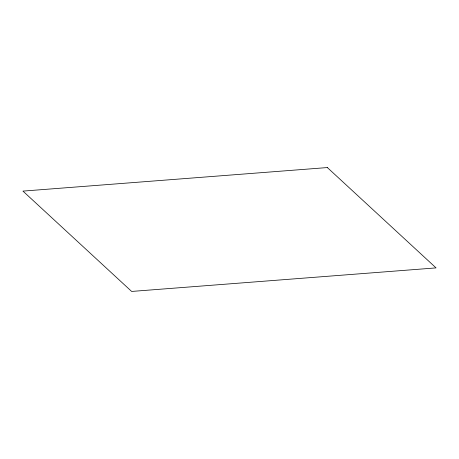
<?xml version="1.0" encoding="UTF-8"?>
<svg xmlns="http://www.w3.org/2000/svg" width="459" height="459" viewBox="0 0 459 459"><rect width="100%" height="100%" fill="white"/><g stroke="black" fill="none" stroke-linecap="round" stroke-linejoin="round"><path stroke-width="0.69" d="M327.353 167.564L22.95 191.105L131.647 291.436L436.05 267.895L327.353 167.564"/></g></svg>
